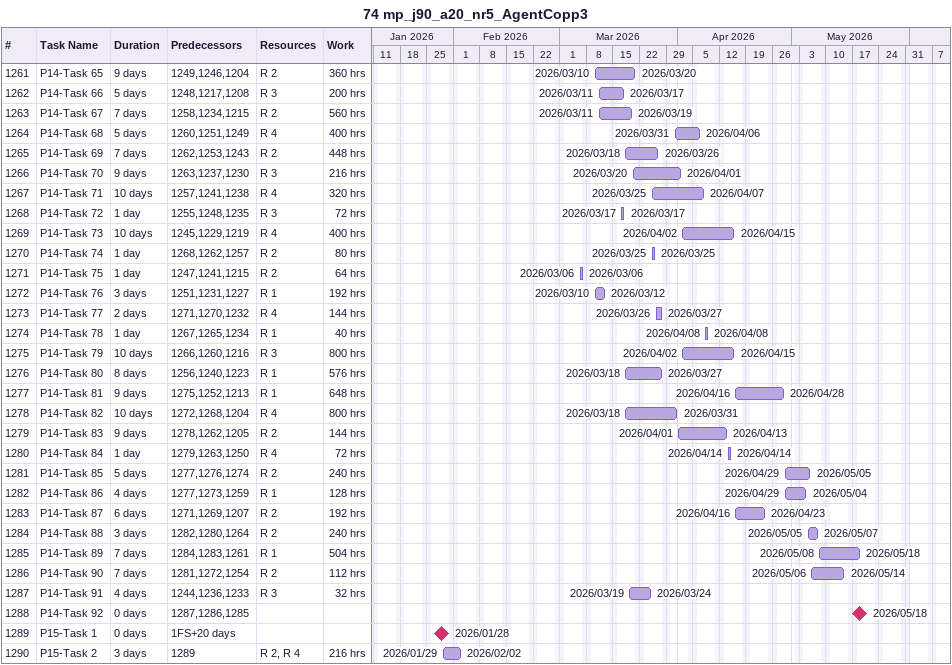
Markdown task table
74 mp_j90_a20_nr5_AgentCopp3

| ID | Task | Duration | Start | Finish | Predecessors | Resources | Work (h) |
|---|---|---|---|---|---|---|---|
| 1261 | P14-Task 65 | 9d | 2026-03-10 | 2026-03-20 | 1249, 1246, 1204 | R 2 | 360 |
| 1262 | P14-Task 66 | 5d | 2026-03-11 | 2026-03-17 | 1248, 1217, 1208 | R 3 | 200 |
| 1263 | P14-Task 67 | 7d | 2026-03-11 | 2026-03-19 | 1258, 1234, 1215 | R 2 | 560 |
| 1264 | P14-Task 68 | 5d | 2026-03-31 | 2026-04-06 | 1260, 1251, 1249 | R 4 | 400 |
| 1265 | P14-Task 69 | 7d | 2026-03-18 | 2026-03-26 | 1262, 1253, 1243 | R 2 | 448 |
| 1266 | P14-Task 70 | 9d | 2026-03-20 | 2026-04-01 | 1263, 1237, 1230 | R 3 | 216 |
| 1267 | P14-Task 71 | 10d | 2026-03-25 | 2026-04-07 | 1257, 1241, 1238 | R 4 | 320 |
| 1268 | P14-Task 72 | 1d | 2026-03-17 | 2026-03-17 | 1255, 1248, 1235 | R 3 | 72 |
| 1269 | P14-Task 73 | 10d | 2026-04-02 | 2026-04-15 | 1245, 1229, 1219 | R 4 | 400 |
| 1270 | P14-Task 74 | 1d | 2026-03-25 | 2026-03-25 | 1268, 1262, 1257 | R 2 | 80 |
| 1271 | P14-Task 75 | 1d | 2026-03-06 | 2026-03-06 | 1247, 1241, 1215 | R 2 | 64 |
| 1272 | P14-Task 76 | 3d | 2026-03-10 | 2026-03-12 | 1251, 1231, 1227 | R 1 | 192 |
| 1273 | P14-Task 77 | 2d | 2026-03-26 | 2026-03-27 | 1271, 1270, 1232 | R 4 | 144 |
| 1274 | P14-Task 78 | 1d | 2026-04-08 | 2026-04-08 | 1267, 1265, 1234 | R 1 | 40 |
| 1275 | P14-Task 79 | 10d | 2026-04-02 | 2026-04-15 | 1266, 1260, 1216 | R 3 | 800 |
| 1276 | P14-Task 80 | 8d | 2026-03-18 | 2026-03-27 | 1256, 1240, 1223 | R 1 | 576 |
| 1277 | P14-Task 81 | 9d | 2026-04-16 | 2026-04-28 | 1275, 1252, 1213 | R 1 | 648 |
| 1278 | P14-Task 82 | 10d | 2026-03-18 | 2026-03-31 | 1272, 1268, 1204 | R 4 | 800 |
| 1279 | P14-Task 83 | 9d | 2026-04-01 | 2026-04-13 | 1278, 1262, 1205 | R 2 | 144 |
| 1280 | P14-Task 84 | 1d | 2026-04-14 | 2026-04-14 | 1279, 1263, 1250 | R 4 | 72 |
| 1281 | P14-Task 85 | 5d | 2026-04-29 | 2026-05-05 | 1277, 1276, 1274 | R 2 | 240 |
| 1282 | P14-Task 86 | 4d | 2026-04-29 | 2026-05-04 | 1277, 1273, 1259 | R 1 | 128 |
| 1283 | P14-Task 87 | 6d | 2026-04-16 | 2026-04-23 | 1271, 1269, 1207 | R 2 | 192 |
| 1284 | P14-Task 88 | 3d | 2026-05-05 | 2026-05-07 | 1282, 1280, 1264 | R 2 | 240 |
| 1285 | P14-Task 89 | 7d | 2026-05-08 | 2026-05-18 | 1284, 1283, 1261 | R 1 | 504 |
| 1286 | P14-Task 90 | 7d | 2026-05-06 | 2026-05-14 | 1281, 1272, 1254 | R 2 | 112 |
| 1287 | P14-Task 91 | 4d | 2026-03-19 | 2026-03-24 | 1244, 1236, 1233 | R 3 | 32 |
| 1288 | P14-Task 92 | 0d | 2026-05-18 | 2026-05-18 | 1287, 1286, 1285 |  |  |
| 1289 | P15-Task 1 | 0d | 2026-01-28 | 2026-01-28 | 1FS+20d |  |  |
| 1290 | P15-Task 2 | 3d | 2026-01-29 | 2026-02-02 | 1289 | R 2, R 4 | 216 |
